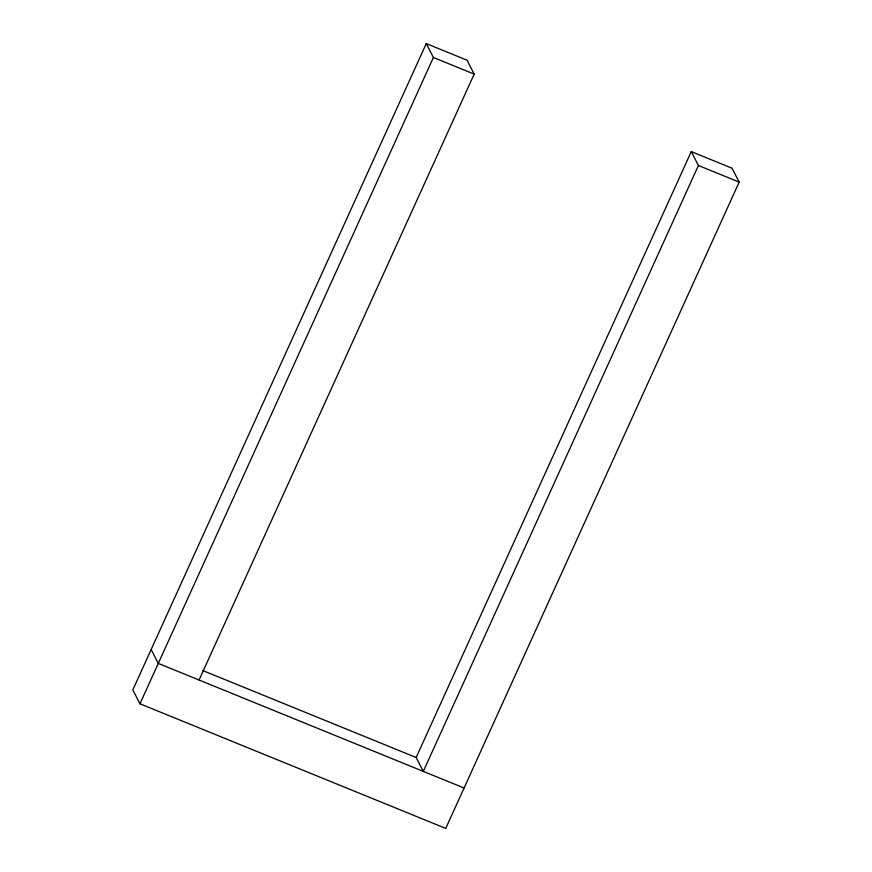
<?xml version="1.0" encoding="UTF-8"?>
<svg xmlns="http://www.w3.org/2000/svg" width="872" height="872" viewBox="0 0 872 872"><rect width="100%" height="100%" fill="white"/><g stroke="black" fill="none" stroke-linecap="round" stroke-linejoin="round"><path stroke-width="1.31" d="M199.067 680.018L474.183 74.109L467.043 60.212L426.266 43.6L132.816 689.905L139.956 703.791L445.734 828.4L739.183 182.095L732.044 168.209L691.278 151.586L416.162 757.496L423.302 771.393L698.418 165.484L691.278 151.586M139.956 703.791L433.406 57.498L426.266 43.6M433.406 57.498L474.183 74.109M698.418 165.484L739.183 182.095M202.751 670.535L416.663 757.703M464.068 788.005L158.29 663.407L151.15 649.509"/></g></svg>
